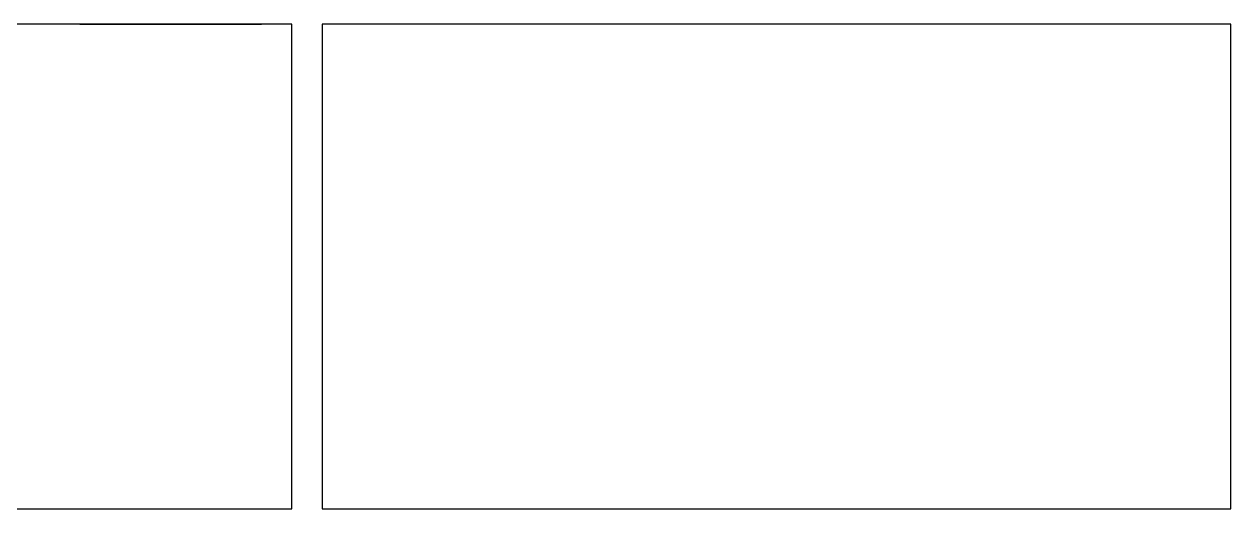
# Model space of a CAD drawing. Header units: millimetres. Extents: x 5064 to 11004, y 3085 to 7285.
# Drawn here: x 6021.3 to 6220.4, y 5380.4 to 5460.4 of the extents above; entities that cross this region are included whole.
import ezdxf

# ---------------------------------------------------------------- set-up
doc = ezdxf.new("R2010")
doc.units = ezdxf.units.MM
doc.header["$LTSCALE"] = 0.3

msp = doc.modelspace()

# ---------------------------------------------------------------- linework, layer by layer
at = {"color": 7, "linetype": 'Continuous'}
for p, q in [((6065.45, 5460.45), (5915.45, 5460.45)), ((6030.47, 5460.44), (6060.47, 5460.44)), ((6065.45, 5380.45), (6065.45, 5460.45)), ((6220.45, 5460.45), (6070.45, 5460.45)), ((6070.45, 5460.45), (6070.45, 5380.45)), ((6220.45, 5380.45), (6220.45, 5460.45)), ((5915.45, 5380.45), (6065.45, 5380.45)), ((6070.45, 5380.45), (6220.45, 5380.45))]:
    msp.add_line(p, q, dxfattribs=at)
msp.add_circle((6045.47, 5460.44), 0.01, dxfattribs=at)

doc.saveas('drawing.dxf')
